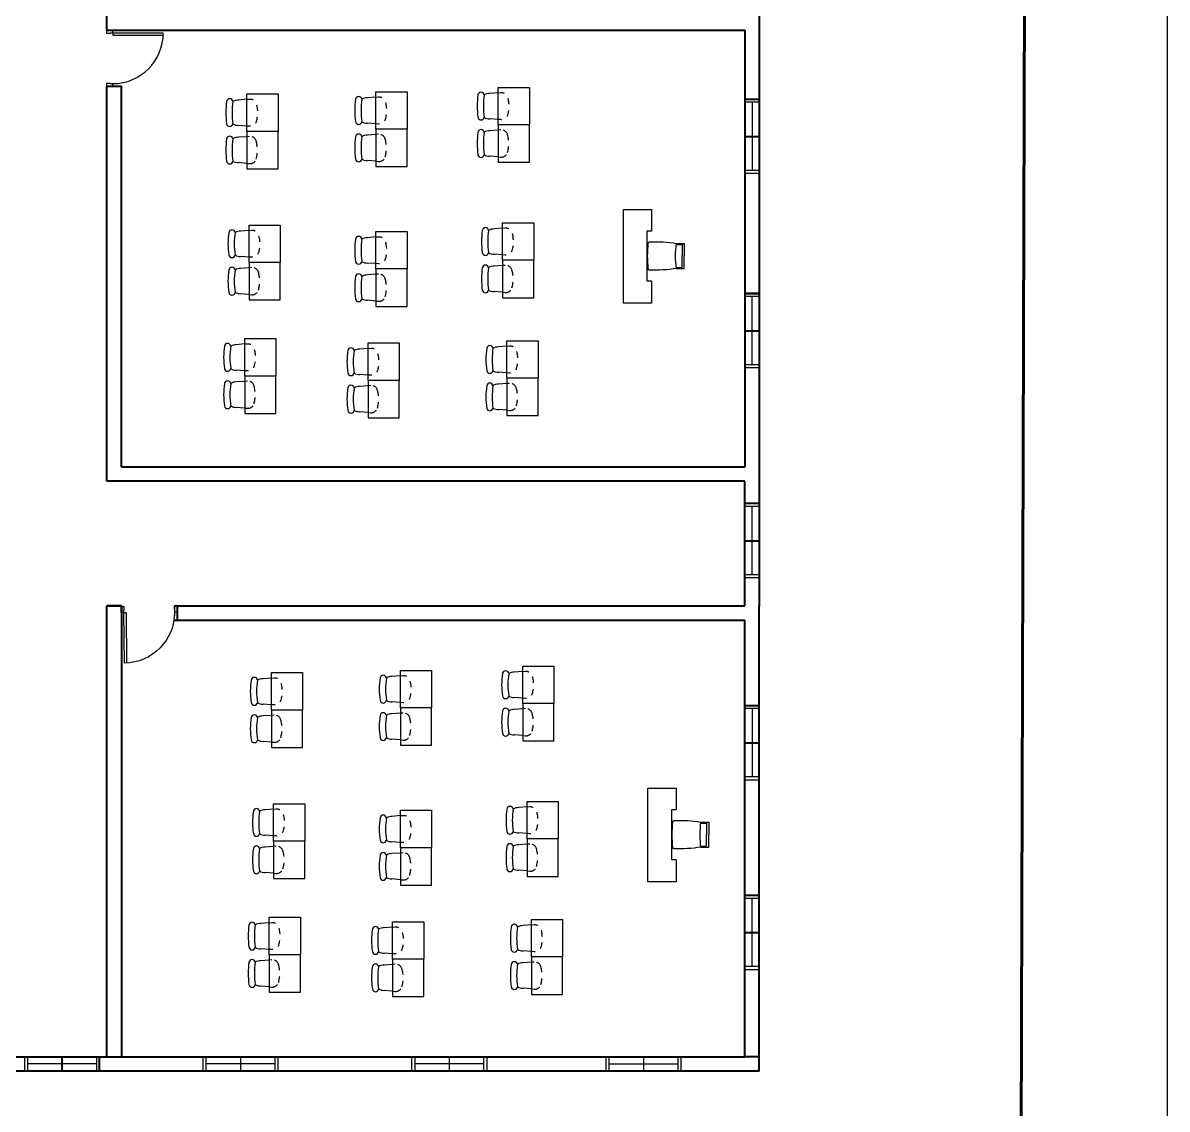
# Model space of a CAD drawing. Header units: metres. Extents: x -353 to 1688, y -477 to 135.
# Drawn here: x 1669.74 to 1688.09, y -345.91 to -328.49 of the extents above; entities that cross this region are included whole.
import ezdxf

# ---------------------------------------------------------------- set-up
doc = ezdxf.new("R2010")
doc.units = ezdxf.units.M
doc.header["$MEASUREMENT"] = 0
doc.linetypes.add('ACAD_ISO04W100', pattern=[30, 24, -3, 0, -3])
doc.linetypes.add('HIDDEN2', pattern=[0.1875, 0.125, -0.0625])
doc.layers.add('FURNITURE', color=130, linetype='Continuous', plot=False)
doc.layers.add('SITE BOUNDARY', color=6, linetype='ACAD_ISO04W100', lineweight=60)
doc.layers.add('WALL', color=2, linetype='Continuous', lineweight=40)
doc.layers.add('WINDOW', color=10, linetype='Continuous')

msp = doc.modelspace()

# ---------------------------------------------------------------- linework, layer by layer
msp.add_line((1688.09085, -278.61655), (1688.09085, -371.11143))
at = {"layer": 'FURNITURE'}
for p, q in [((1677.36174, -329.61508), (1677.22667, -329.62704)), ((1673.33054, -329.72016), (1673.19547, -329.73212)), ((1675.39872, -329.68513), (1675.26365, -329.6971)), ((1673.33054, -330.14826), (1673.19547, -330.13847)), ((1675.39872, -330.11324), (1675.26365, -330.10345)), ((1677.36174, -330.04319), (1677.22667, -330.0334)), ((1673.33054, -330.31947), (1673.19547, -330.32926)), ((1675.39872, -330.28445), (1675.26365, -330.29424)), ((1677.36174, -330.21439), (1677.22667, -330.22418)), ((1675.39872, -330.71255), (1675.26365, -330.70059)), ((1677.36174, -330.6425), (1677.22667, -330.63054)), ((1673.33054, -330.74757), (1673.19547, -330.73561)), ((1679.37074, -332.98629), (1679.37074, -331.48629)), ((1679.37074, -331.48629), (1679.82074, -331.48629)), ((1679.82074, -331.48629), (1679.82074, -331.83629)), ((1673.3656, -331.82167), (1673.23053, -331.83363)), ((1677.43185, -331.78664), (1677.29677, -331.79861)), ((1675.39872, -331.92674), (1675.26365, -331.93871)), ((1679.74574, -331.83629), (1679.74574, -332.63629)), ((1679.82074, -331.83629), (1679.74574, -331.83629)), ((1680.2187, -332.04729), (1680.31074, -332.04729)), ((1680.22074, -332.03129), (1680.34574, -332.03129)), ((1680.31074, -332.04729), (1680.31074, -332.23129)), ((1680.34574, -332.03129), (1680.34574, -332.23129)), ((1673.3656, -332.24977), (1673.23053, -332.23998)), ((1675.39872, -332.35485), (1675.26365, -332.34506)), ((1677.43185, -332.21475), (1677.29677, -332.20496)), ((1680.31074, -332.41529), (1680.31074, -332.23129)), ((1680.34574, -332.43129), (1680.34574, -332.23129)), ((1673.3656, -332.42098), (1673.23053, -332.43077)), ((1675.39872, -332.52606), (1675.26365, -332.53585)), ((1677.43185, -332.38595), (1677.29677, -332.39574)), ((1680.2187, -332.41529), (1680.31074, -332.41529)), ((1680.22074, -332.43129), (1680.34574, -332.43129)), ((1679.82074, -332.63629), (1679.74574, -332.63629)), ((1679.82074, -332.63629), (1679.82074, -332.98629)), ((1673.3656, -332.84908), (1673.23053, -332.83712)), ((1677.43185, -332.81406), (1677.29677, -332.8021)), ((1675.39872, -332.95416), (1675.26365, -332.9422)), ((1679.82074, -332.98629), (1679.37074, -332.98629)), ((1673.29549, -333.64298), (1673.16042, -333.65494)), ((1675.27432, -333.71303), (1675.13925, -333.72499)), ((1677.50195, -333.678), (1677.36688, -333.68996)), ((1673.29549, -334.07108), (1673.16042, -334.06129)), ((1675.27432, -334.14113), (1675.13925, -334.13134)), ((1677.50195, -334.1061), (1677.36688, -334.09631)), ((1673.29549, -334.24229), (1673.16042, -334.25208)), ((1675.27432, -334.31234), (1675.13925, -334.32213)), ((1677.50195, -334.27731), (1677.36688, -334.2871)), ((1673.29549, -334.67039), (1673.16042, -334.65843)), ((1675.27432, -334.74044), (1675.13925, -334.72848)), ((1677.50195, -334.70542), (1677.36688, -334.69345)), ((1675.7921, -338.96287), (1675.65703, -338.97483)), ((1677.75511, -338.89282), (1677.62004, -338.90478)), ((1673.72392, -338.99789), (1673.58885, -339.00986)), ((1677.75511, -339.32092), (1677.62004, -339.31113)), ((1673.72392, -339.426), (1673.58885, -339.41621)), ((1675.7921, -339.39097), (1675.65703, -339.38118)), ((1677.75511, -339.49213), (1677.62004, -339.50192)), ((1673.72392, -339.5972), (1673.58885, -339.60699)), ((1675.7921, -339.56218), (1675.65703, -339.57197)), ((1673.72392, -340.02531), (1673.58885, -340.01335)), ((1675.7921, -339.99028), (1675.65703, -339.97832)), ((1677.75511, -339.92023), (1677.62004, -339.90827)), ((1679.76412, -342.26402), (1679.76412, -340.76402)), ((1679.76412, -340.76402), (1680.21412, -340.76402)), ((1680.21412, -340.76402), (1680.21412, -341.11402)), ((1673.75897, -341.0994), (1673.6239, -341.11136)), ((1677.82522, -341.06438), (1677.69015, -341.07634)), ((1680.13912, -341.11402), (1680.13912, -341.91402)), ((1680.21412, -341.11402), (1680.13912, -341.11402)), ((1675.7921, -341.20448), (1675.65703, -341.21644)), ((1680.61207, -341.32502), (1680.70412, -341.32502)), ((1680.61412, -341.30902), (1680.73912, -341.30902)), ((1680.70412, -341.32502), (1680.70412, -341.50902)), ((1680.73912, -341.30902), (1680.73912, -341.50902)), ((1673.75897, -341.5275), (1673.6239, -341.51772)), ((1677.82522, -341.49248), (1677.69015, -341.48269)), ((1680.70412, -341.69302), (1680.70412, -341.50902)), ((1680.73912, -341.70902), (1680.73912, -341.50902)), ((1673.75897, -341.69871), (1673.6239, -341.7085)), ((1675.7921, -341.63258), (1675.65703, -341.62279)), ((1677.82522, -341.66369), (1677.69015, -341.67348)), ((1680.61207, -341.69302), (1680.70412, -341.69302)), ((1680.61412, -341.70902), (1680.73912, -341.70902)), ((1675.7921, -341.80379), (1675.65703, -341.81358)), ((1680.21412, -341.91402), (1680.13912, -341.91402)), ((1680.21412, -341.91402), (1680.21412, -342.26402)), ((1677.82522, -342.09179), (1677.69015, -342.07983)), ((1673.75897, -342.12682), (1673.6239, -342.11485)), ((1675.7921, -342.23189), (1675.65703, -342.21993)), ((1680.21412, -342.26402), (1679.76412, -342.26402)), ((1673.68886, -342.92071), (1673.55379, -342.93267)), ((1675.6677, -342.99076), (1675.53263, -343.00272)), ((1677.89533, -342.95574), (1677.76026, -342.9677)), ((1673.68886, -343.34881), (1673.55379, -343.33902)), ((1677.89533, -343.38384), (1677.76026, -343.37405)), ((1673.68886, -343.52002), (1673.55379, -343.52981)), ((1675.6677, -343.41886), (1675.53263, -343.40907)), ((1677.89533, -343.55505), (1677.76026, -343.56484)), ((1675.6677, -343.59007), (1675.53263, -343.59986)), ((1673.68886, -343.94812), (1673.55379, -343.93616)), ((1675.6677, -344.01817), (1675.53263, -344.00621)), ((1677.89533, -343.98315), (1677.76026, -343.97119))]:
    msp.add_line(p, q, dxfattribs=at)
for points in [[(1675.89872, -329.59884), (1675.89872, -330.19884), (1675.39872, -330.19884), (1675.39872, -329.59884)], [(1677.86174, -329.52879), (1677.86174, -330.12879), (1677.36174, -330.12879), (1677.36174, -329.52879)], [(1673.83054, -329.63387), (1673.83054, -330.23387), (1673.33054, -330.23387), (1673.33054, -329.63387)], [(1677.86174, -330.72879), (1677.86174, -330.12879), (1677.36174, -330.12879), (1677.36174, -330.72879)], [(1673.83054, -330.83387), (1673.83054, -330.23387), (1673.33054, -330.23387), (1673.33054, -330.83387)], [(1675.89872, -330.79884), (1675.89872, -330.19884), (1675.39872, -330.19884), (1675.39872, -330.79884)], [(1673.8656, -331.73538), (1673.8656, -332.33538), (1673.3656, -332.33538), (1673.3656, -331.73538)], [(1677.93185, -331.70035), (1677.93185, -332.30035), (1677.43185, -332.30035), (1677.43185, -331.70035)], [(1675.89872, -331.84045), (1675.89872, -332.44045), (1675.39872, -332.44045), (1675.39872, -331.84045)], [(1673.8656, -332.93538), (1673.8656, -332.33538), (1673.3656, -332.33538), (1673.3656, -332.93538)], [(1677.93185, -332.90035), (1677.93185, -332.30035), (1677.43185, -332.30035), (1677.43185, -332.90035)], [(1675.89872, -333.04045), (1675.89872, -332.44045), (1675.39872, -332.44045), (1675.39872, -333.04045)], [(1673.79549, -333.55668), (1673.79549, -334.15668), (1673.29549, -334.15668), (1673.29549, -333.55668)], [(1675.77432, -333.62673), (1675.77432, -334.22673), (1675.27432, -334.22673), (1675.27432, -333.62673)], [(1678.00195, -333.59171), (1678.00195, -334.19171), (1677.50195, -334.19171), (1677.50195, -333.59171)], [(1673.79549, -334.75668), (1673.79549, -334.15668), (1673.29549, -334.15668), (1673.29549, -334.75668)], [(1678.00195, -334.79171), (1678.00195, -334.19171), (1677.50195, -334.19171), (1677.50195, -334.79171)], [(1675.77432, -334.82673), (1675.77432, -334.22673), (1675.27432, -334.22673), (1675.27432, -334.82673)], [(1674.22392, -338.9116), (1674.22392, -339.5116), (1673.72392, -339.5116), (1673.72392, -338.9116)], [(1676.2921, -338.87658), (1676.2921, -339.47658), (1675.7921, -339.47658), (1675.7921, -338.87658)], [(1678.25511, -338.80652), (1678.25511, -339.40652), (1677.75511, -339.40652), (1677.75511, -338.80652)], [(1674.22392, -340.1116), (1674.22392, -339.5116), (1673.72392, -339.5116), (1673.72392, -340.1116)], [(1676.2921, -340.07658), (1676.2921, -339.47658), (1675.7921, -339.47658), (1675.7921, -340.07658)], [(1678.25511, -340.00652), (1678.25511, -339.40652), (1677.75511, -339.40652), (1677.75511, -340.00652)], [(1678.32522, -340.97808), (1678.32522, -341.57808), (1677.82522, -341.57808), (1677.82522, -340.97808)], [(1674.25897, -341.01311), (1674.25897, -341.61311), (1673.75897, -341.61311), (1673.75897, -341.01311)], [(1676.2921, -341.11818), (1676.2921, -341.71818), (1675.7921, -341.71818), (1675.7921, -341.11818)], [(1674.25897, -342.21311), (1674.25897, -341.61311), (1673.75897, -341.61311), (1673.75897, -342.21311)], [(1676.2921, -342.31818), (1676.2921, -341.71818), (1675.7921, -341.71818), (1675.7921, -342.31818)], [(1678.32522, -342.17808), (1678.32522, -341.57808), (1677.82522, -341.57808), (1677.82522, -342.17808)], [(1674.18886, -342.83442), (1674.18886, -343.43442), (1673.68886, -343.43442), (1673.68886, -342.83442)], [(1676.1677, -342.90447), (1676.1677, -343.50447), (1675.6677, -343.50447), (1675.6677, -342.90447)], [(1678.39533, -342.86944), (1678.39533, -343.46944), (1677.89533, -343.46944), (1677.89533, -342.86944)], [(1674.18886, -344.03442), (1674.18886, -343.43442), (1673.68886, -343.43442), (1673.68886, -344.03442)], [(1676.1677, -344.10447), (1676.1677, -343.50447), (1675.6677, -343.50447), (1675.6677, -344.10447)], [(1678.39533, -344.06944), (1678.39533, -343.46944), (1677.89533, -343.46944), (1677.89533, -344.06944)]]:
    msp.add_lwpolyline(points, close=True, dxfattribs=at)
at = {"layer": 'FURNITURE', "linetype": 'HIDDEN2', "ltscale": 0.03, "flags": 128}
for points in [[(1677.36174, -329.61508), (1677.40453, -329.61129, -0.35850154), (1677.51099, -329.68432, -0.14150797), (1677.51099, -329.97326, -0.35850154), (1677.40453, -330.04629), (1677.36174, -330.04319)], [(1673.33054, -329.72016), (1673.37333, -329.71637, -0.35850154), (1673.4798, -329.78939, -0.14150797), (1673.4798, -330.07834, -0.35850154), (1673.37333, -330.15136), (1673.33054, -330.14826)], [(1675.39872, -329.68513), (1675.44151, -329.68134, -0.35850154), (1675.54798, -329.75437, -0.14150797), (1675.54798, -330.04331, -0.35850154), (1675.44151, -330.11634), (1675.39872, -330.11324)], [(1673.3656, -331.82167), (1673.40839, -331.81788, -0.35850154), (1673.51485, -331.8909, -0.14150797), (1673.51485, -332.17985, -0.35850154), (1673.40839, -332.25287), (1673.3656, -332.24977)], [(1677.43185, -331.78664), (1677.47464, -331.78285, -0.35850154), (1677.5811, -331.85588, -0.14150797), (1677.5811, -332.14482, -0.35850154), (1677.47464, -332.21785), (1677.43185, -332.21475)], [(1675.39872, -331.92674), (1675.44151, -331.92295, -0.35850154), (1675.54798, -331.99598, -0.14150797), (1675.54798, -332.28492, -0.35850154), (1675.44151, -332.35795), (1675.39872, -332.35485)], [(1673.29549, -333.64298), (1673.33828, -333.63919, -0.35850154), (1673.44474, -333.71221, -0.14150797), (1673.44474, -334.00116, -0.35850154), (1673.33828, -334.07418), (1673.29549, -334.07108)], [(1675.27432, -333.71303), (1675.31711, -333.70924, -0.35850154), (1675.42358, -333.78226, -0.14150797), (1675.42358, -334.07121, -0.35850154), (1675.31711, -334.14423), (1675.27432, -334.14113)], [(1677.50195, -333.678), (1677.54474, -333.67421, -0.35850154), (1677.65121, -333.74724, -0.14150797), (1677.65121, -334.03618, -0.35850154), (1677.54474, -334.10921), (1677.50195, -334.1061)], [(1675.7921, -338.96287), (1675.83489, -338.95908, -0.35850154), (1675.94135, -339.0321, -0.14150797), (1675.94135, -339.32105, -0.35850154), (1675.83489, -339.39407), (1675.7921, -339.39097)], [(1677.75511, -338.89282), (1677.7979, -338.88903, -0.35850154), (1677.90437, -338.96205, -0.14150797), (1677.90437, -339.251, -0.35850154), (1677.7979, -339.32402), (1677.75511, -339.32092)], [(1673.72392, -338.99789), (1673.76671, -338.9941, -0.35850154), (1673.87317, -339.06713, -0.14150797), (1673.87317, -339.35607, -0.35850154), (1673.76671, -339.4291), (1673.72392, -339.426)], [(1673.75897, -341.0994), (1673.80176, -341.09561, -0.35850154), (1673.90823, -341.16864, -0.14150797), (1673.90823, -341.45758, -0.35850154), (1673.80176, -341.53061), (1673.75897, -341.5275)], [(1677.82522, -341.06438), (1677.86801, -341.06059, -0.35850154), (1677.97448, -341.13361, -0.14150797), (1677.97448, -341.42256, -0.35850154), (1677.86801, -341.49558), (1677.82522, -341.49248)], [(1675.7921, -341.20448), (1675.83489, -341.20069, -0.35850154), (1675.94135, -341.27371, -0.14150797), (1675.94135, -341.56266, -0.35850154), (1675.83489, -341.63568), (1675.7921, -341.63258)], [(1673.68886, -342.92071), (1673.73165, -342.91692, -0.35850154), (1673.83812, -342.98994, -0.14150797), (1673.83812, -343.27889, -0.35850154), (1673.73165, -343.35191), (1673.68886, -343.34881)], [(1675.6677, -342.99076), (1675.71049, -342.98697, -0.35850154), (1675.81695, -343.05999, -0.14150797), (1675.81695, -343.34894, -0.35850154), (1675.71049, -343.42196), (1675.6677, -343.41886)], [(1677.89533, -342.95574), (1677.93812, -342.95195, -0.35850154), (1678.04458, -343.02497, -0.14150797), (1678.04458, -343.31392, -0.35850154), (1677.93812, -343.38694), (1677.89533, -343.38384)]]:
    msp.add_lwpolyline(points, format="xyb", dxfattribs=at)
at = {"layer": 'FURNITURE', "linetype": 'HIDDEN2', "ltscale": 0.03}
for points in [[(1673.33054, -330.74757), (1673.37333, -330.75136, 0.35850154), (1673.4798, -330.67834, 0.14150797), (1673.4798, -330.38939, 0.35850154), (1673.37333, -330.31637), (1673.33054, -330.31947)], [(1675.39872, -330.71255), (1675.44151, -330.71634, 0.35850154), (1675.54798, -330.64331, 0.14150797), (1675.54798, -330.35437, 0.35850154), (1675.44151, -330.28134), (1675.39872, -330.28445)], [(1677.36174, -330.6425), (1677.40453, -330.64629, 0.35850154), (1677.51099, -330.57326, 0.14150797), (1677.51099, -330.28432, 0.35850154), (1677.40453, -330.21129), (1677.36174, -330.21439)], [(1673.3656, -332.84908), (1673.40839, -332.85287, 0.35850154), (1673.51485, -332.77985, 0.14150797), (1673.51485, -332.4909, 0.35850154), (1673.40839, -332.41788), (1673.3656, -332.42098)], [(1675.39872, -332.95416), (1675.44151, -332.95795, 0.35850154), (1675.54798, -332.88492, 0.14150797), (1675.54798, -332.59598, 0.35850154), (1675.44151, -332.52295), (1675.39872, -332.52606)], [(1677.43185, -332.81406), (1677.47464, -332.81785, 0.35850154), (1677.5811, -332.74482, 0.14150797), (1677.5811, -332.45588, 0.35850154), (1677.47464, -332.38285), (1677.43185, -332.38595)], [(1673.29549, -334.67039), (1673.33828, -334.67418, 0.35850154), (1673.44474, -334.60116, 0.14150797), (1673.44474, -334.31221, 0.35850154), (1673.33828, -334.23919), (1673.29549, -334.24229)], [(1675.27432, -334.74044), (1675.31711, -334.74423, 0.35850154), (1675.42358, -334.67121, 0.14150797), (1675.42358, -334.38226, 0.35850154), (1675.31711, -334.30924), (1675.27432, -334.31234)], [(1677.50195, -334.70542), (1677.54474, -334.70921, 0.35850154), (1677.65121, -334.63618, 0.14150797), (1677.65121, -334.34724, 0.35850154), (1677.54474, -334.27421), (1677.50195, -334.27731)], [(1677.75511, -339.92023), (1677.7979, -339.92402, 0.35850154), (1677.90437, -339.851, 0.14150797), (1677.90437, -339.56205, 0.35850154), (1677.7979, -339.48903), (1677.75511, -339.49213)], [(1673.72392, -340.02531), (1673.76671, -340.0291, 0.35850154), (1673.87317, -339.95607, 0.14150797), (1673.87317, -339.66713, 0.35850154), (1673.76671, -339.5941), (1673.72392, -339.5972)], [(1675.7921, -339.99028), (1675.83489, -339.99407, 0.35850154), (1675.94135, -339.92105, 0.14150797), (1675.94135, -339.6321, 0.35850154), (1675.83489, -339.55908), (1675.7921, -339.56218)], [(1673.75897, -342.12682), (1673.80176, -342.13061, 0.35850154), (1673.90823, -342.05758, 0.14150797), (1673.90823, -341.76864, 0.35850154), (1673.80176, -341.69561), (1673.75897, -341.69871)], [(1677.82522, -342.09179), (1677.86801, -342.09558, 0.35850154), (1677.97448, -342.02256, 0.14150797), (1677.97448, -341.73361, 0.35850154), (1677.86801, -341.66059), (1677.82522, -341.66369)], [(1675.7921, -342.23189), (1675.83489, -342.23568, 0.35850154), (1675.94135, -342.16266, 0.14150797), (1675.94135, -341.87371, 0.35850154), (1675.83489, -341.80069), (1675.7921, -341.80379)], [(1673.68886, -343.94812), (1673.73165, -343.95191, 0.35850154), (1673.83812, -343.87889, 0.14150797), (1673.83812, -343.58994, 0.35850154), (1673.73165, -343.51692), (1673.68886, -343.52002)], [(1677.89533, -343.98315), (1677.93812, -343.98694, 0.35850154), (1678.04458, -343.91392, 0.14150797), (1678.04458, -343.62497, 0.35850154), (1677.93812, -343.55195), (1677.89533, -343.55505)], [(1675.6677, -344.01817), (1675.71049, -344.02196, 0.35850154), (1675.81695, -343.94894, 0.14150797), (1675.81695, -343.65999, 0.35850154), (1675.71049, -343.58697), (1675.6677, -343.59007)]]:
    msp.add_lwpolyline(points, format="xyb", dxfattribs=at)
at = {"layer": 'FURNITURE'}
for centre, radius, start, end in [((1677.08694, -329.65699), 0.0508, 8.455473, 171.544527), ((1677.22667, -329.83022), 0.20318, 90, 116.212212), ((1674.21144, -329.93387), 1.2192, 171.544527, 188.455473), ((1673.05574, -329.76206), 0.0508, 8.455473, 171.544527), ((1673.19547, -329.9353), 0.20318, 90, 116.212212), ((1676.27962, -329.89884), 1.2192, 171.544527, 188.455473), ((1675.12392, -329.72704), 0.0508, 8.455473, 171.544527), ((1675.26365, -329.90027), 0.20318, 90, 116.212212), ((1678.24264, -329.82879), 1.2192, 171.544527, 188.455473), ((1673.05574, -330.10567), 0.0508, 188.455473, 351.544527), ((1673.19547, -329.9353), 0.20318, 243.61801, 270), ((1675.12392, -330.07064), 0.0508, 188.455473, 351.544527), ((1675.26365, -329.90027), 0.20318, 243.61801, 270), ((1677.08694, -330.00059), 0.0508, 188.455473, 351.544527), ((1677.22667, -329.83022), 0.20318, 243.61801, 270), ((1674.21144, -330.53387), 1.2192, 171.544527, 188.455473), ((1673.05574, -330.36206), 0.0508, 8.455473, 171.544527), ((1673.19547, -330.53244), 0.20318, 90, 116.38199), ((1676.27962, -330.49884), 1.2192, 171.544527, 188.455473), ((1675.12392, -330.32704), 0.0508, 8.455473, 171.544527), ((1675.26365, -330.49741), 0.20318, 90, 116.38199), ((1678.24264, -330.42879), 1.2192, 171.544527, 188.455473), ((1677.08694, -330.25699), 0.0508, 8.455473, 171.544527), ((1677.22667, -330.42736), 0.20318, 90, 116.38199), ((1673.05574, -330.70567), 0.0508, 188.455473, 351.544527), ((1673.19547, -330.53244), 0.20318, 243.787788, 270), ((1675.12392, -330.67064), 0.0508, 188.455473, 351.544527), ((1675.26365, -330.49741), 0.20318, 243.787788, 270), ((1677.08694, -330.60059), 0.0508, 188.455473, 351.544527), ((1677.22667, -330.42736), 0.20318, 243.787788, 270), ((1673.0908, -331.86357), 0.0508, 8.455473, 171.544527), ((1678.31275, -332.00035), 1.2192, 171.544527, 188.455473), ((1677.15705, -331.82855), 0.0508, 8.455473, 171.544527), ((1677.29677, -332.00178), 0.20318, 90, 116.212212), ((1674.2465, -332.03538), 1.2192, 171.544527, 188.455473), ((1673.23053, -332.03681), 0.20318, 90, 116.212212), ((1676.27962, -332.14045), 1.2192, 171.544527, 188.455473), ((1675.12392, -331.96865), 0.0508, 8.455473, 171.544527), ((1675.26365, -332.14188), 0.20318, 90, 116.212212), ((1677.15705, -332.17215), 0.0508, 188.455473, 351.544527), ((1677.29677, -332.00178), 0.20318, 243.61801, 270), ((1673.0908, -332.20718), 0.0508, 188.455473, 351.544527), ((1673.23053, -332.03681), 0.20318, 243.61801, 270), ((1675.12392, -332.31225), 0.0508, 188.455473, 351.544527), ((1675.26365, -332.14188), 0.20318, 243.61801, 270), ((1677.15705, -332.42855), 0.0508, 8.455473, 171.544527), ((1674.2465, -332.63538), 1.2192, 171.544527, 188.455473), ((1673.0908, -332.46357), 0.0508, 8.455473, 171.544527), ((1673.23053, -332.63395), 0.20318, 90, 116.38199), ((1676.27962, -332.74045), 1.2192, 171.544527, 188.455473), ((1675.12392, -332.56865), 0.0508, 8.455473, 171.544527), ((1675.26365, -332.73902), 0.20318, 90, 116.38199), ((1678.31275, -332.60035), 1.2192, 171.544527, 188.455473), ((1677.29677, -332.59892), 0.20318, 90, 116.38199), ((1673.0908, -332.80718), 0.0508, 188.455473, 351.544527), ((1673.23053, -332.63395), 0.20318, 243.787788, 270), ((1675.12392, -332.91225), 0.0508, 188.455473, 351.544527), ((1675.26365, -332.73902), 0.20318, 243.787788, 270), ((1677.15705, -332.77215), 0.0508, 188.455473, 351.544527), ((1677.29677, -332.59892), 0.20318, 243.787788, 270), ((1673.02069, -333.68488), 0.0508, 8.455473, 171.544527), ((1673.16042, -333.85811), 0.20318, 90, 116.212212), ((1674.17639, -333.85668), 1.2192, 171.544527, 188.455473), ((1676.15522, -333.92673), 1.2192, 171.544527, 188.455473), ((1674.99952, -333.75493), 0.0508, 8.455473, 171.544527), ((1675.13925, -333.92816), 0.20318, 90, 116.212212), ((1678.38285, -333.89171), 1.2192, 171.544527, 188.455473), ((1677.22715, -333.71991), 0.0508, 8.455473, 171.544527), ((1677.36688, -333.89314), 0.20318, 90, 116.212212), ((1673.02069, -334.02849), 0.0508, 188.455473, 351.544527), ((1673.16042, -333.85811), 0.20318, 243.61801, 270), ((1674.99952, -334.09854), 0.0508, 188.455473, 351.544527), ((1675.13925, -333.92816), 0.20318, 243.61801, 270), ((1677.22715, -334.06351), 0.0508, 188.455473, 351.544527), ((1677.36688, -333.89314), 0.20318, 243.61801, 270), ((1674.17639, -334.45668), 1.2192, 171.544527, 188.455473), ((1673.02069, -334.28488), 0.0508, 8.455473, 171.544527), ((1673.16042, -334.45525), 0.20318, 90, 116.38199), ((1676.15522, -334.52673), 1.2192, 171.544527, 188.455473), ((1674.99952, -334.35493), 0.0508, 8.455473, 171.544527), ((1675.13925, -334.5253), 0.20318, 90, 116.38199), ((1678.38285, -334.49171), 1.2192, 171.544527, 188.455473), ((1677.22715, -334.31991), 0.0508, 8.455473, 171.544527), ((1677.36688, -334.49028), 0.20318, 90, 116.38199), ((1673.02069, -334.62849), 0.0508, 188.455473, 351.544527), ((1673.16042, -334.45525), 0.20318, 243.787788, 270), ((1674.99952, -334.69854), 0.0508, 188.455473, 351.544527), ((1675.13925, -334.5253), 0.20318, 243.787788, 270), ((1677.22715, -334.66351), 0.0508, 188.455473, 351.544527), ((1677.36688, -334.49028), 0.20318, 243.787788, 270), ((1673.44912, -339.0398), 0.0508, 8.455473, 171.544527), ((1675.5173, -339.00477), 0.0508, 8.455473, 171.544527), ((1675.65703, -339.17801), 0.20318, 90, 116.212212), ((1678.63601, -339.10652), 1.2192, 171.544527, 188.455473), ((1677.48031, -338.93472), 0.0508, 8.455473, 171.544527), ((1677.62004, -339.10795), 0.20318, 90, 116.212212), ((1674.60482, -339.2116), 1.2192, 171.544527, 188.455473), ((1673.58885, -339.21303), 0.20318, 90, 116.212212), ((1676.673, -339.17658), 1.2192, 171.544527, 188.455473), ((1675.5173, -339.34838), 0.0508, 188.455473, 351.544527), ((1677.48031, -339.27833), 0.0508, 188.455473, 351.544527), ((1677.62004, -339.10795), 0.20318, 243.61801, 270), ((1673.44912, -339.3834), 0.0508, 188.455473, 351.544527), ((1673.58885, -339.21303), 0.20318, 243.61801, 270), ((1675.65703, -339.17801), 0.20318, 243.61801, 270), ((1678.63601, -339.70652), 1.2192, 171.544527, 188.455473), ((1677.48031, -339.53472), 0.0508, 8.455473, 171.544527), ((1677.62004, -339.70509), 0.20318, 90, 116.38199), ((1674.60482, -339.8116), 1.2192, 171.544527, 188.455473), ((1673.44912, -339.6398), 0.0508, 8.455473, 171.544527), ((1673.58885, -339.81017), 0.20318, 90, 116.38199), ((1676.673, -339.77658), 1.2192, 171.544527, 188.455473), ((1675.5173, -339.60477), 0.0508, 8.455473, 171.544527), ((1675.65703, -339.77515), 0.20318, 90, 116.38199), ((1677.48031, -339.87833), 0.0508, 188.455473, 351.544527), ((1677.62004, -339.70509), 0.20318, 243.787788, 270), ((1673.44912, -339.9834), 0.0508, 188.455473, 351.544527), ((1673.58885, -339.81017), 0.20318, 243.787788, 270), ((1675.5173, -339.94838), 0.0508, 188.455473, 351.544527), ((1675.65703, -339.77515), 0.20318, 243.787788, 270), ((1674.63987, -341.31311), 1.2192, 171.544527, 188.455473), ((1673.48417, -341.14131), 0.0508, 8.455473, 171.544527), ((1673.6239, -341.31454), 0.20318, 90, 116.212212), ((1678.70612, -341.27808), 1.2192, 171.544527, 188.455473), ((1677.55042, -341.10628), 0.0508, 8.455473, 171.544527), ((1677.69015, -341.27951), 0.20318, 90, 116.212212), ((1676.673, -341.41818), 1.2192, 171.544527, 188.455473), ((1675.5173, -341.24638), 0.0508, 8.455473, 171.544527), ((1675.65703, -341.41961), 0.20318, 90, 116.212212), ((1673.48417, -341.48491), 0.0508, 188.455473, 351.544527), ((1673.6239, -341.31454), 0.20318, 243.61801, 270), ((1677.55042, -341.44989), 0.0508, 188.455473, 351.544527), ((1677.69015, -341.27951), 0.20318, 243.61801, 270), ((1674.63987, -341.91311), 1.2192, 171.544527, 188.455473), ((1673.48417, -341.74131), 0.0508, 8.455473, 171.544527), ((1673.6239, -341.91168), 0.20318, 90, 116.38199), ((1675.5173, -341.58999), 0.0508, 188.455473, 351.544527), ((1675.65703, -341.41961), 0.20318, 243.61801, 270), ((1678.70612, -341.87808), 1.2192, 171.544527, 188.455473), ((1677.55042, -341.70628), 0.0508, 8.455473, 171.544527), ((1677.69015, -341.87665), 0.20318, 90, 116.38199), ((1676.673, -342.01818), 1.2192, 171.544527, 188.455473), ((1675.5173, -341.84638), 0.0508, 8.455473, 171.544527), ((1675.65703, -342.01675), 0.20318, 90, 116.38199), ((1673.48417, -342.08491), 0.0508, 188.455473, 351.544527), ((1673.6239, -341.91168), 0.20318, 243.787788, 270), ((1677.55042, -342.04989), 0.0508, 188.455473, 351.544527), ((1677.69015, -341.87665), 0.20318, 243.787788, 270), ((1675.5173, -342.18999), 0.0508, 188.455473, 351.544527), ((1675.65703, -342.01675), 0.20318, 243.787788, 270), ((1674.56976, -343.13442), 1.2192, 171.544527, 188.455473), ((1673.41406, -342.96262), 0.0508, 8.455473, 171.544527), ((1673.55379, -343.13585), 0.20318, 90, 116.212212), ((1676.5486, -343.20447), 1.2192, 171.544527, 188.455473), ((1675.3929, -343.03267), 0.0508, 8.455473, 171.544527), ((1675.53263, -343.2059), 0.20318, 90, 116.212212), ((1678.77623, -343.16944), 1.2192, 171.544527, 188.455473), ((1677.62053, -342.99764), 0.0508, 8.455473, 171.544527), ((1677.76026, -343.17087), 0.20318, 90, 116.212212), ((1673.41406, -343.30622), 0.0508, 188.455473, 351.544527), ((1673.55379, -343.13585), 0.20318, 243.61801, 270), ((1675.3929, -343.37627), 0.0508, 188.455473, 351.544527), ((1675.53263, -343.2059), 0.20318, 243.61801, 270), ((1677.62053, -343.34125), 0.0508, 188.455473, 351.544527), ((1677.76026, -343.17087), 0.20318, 243.61801, 270), ((1674.56976, -343.73442), 1.2192, 171.544527, 188.455473), ((1673.41406, -343.56262), 0.0508, 8.455473, 171.544527), ((1673.55379, -343.73299), 0.20318, 90, 116.38199), ((1677.62053, -343.59764), 0.0508, 8.455473, 171.544527), ((1677.76026, -343.76801), 0.20318, 90, 116.38199), ((1676.5486, -343.80447), 1.2192, 171.544527, 188.455473), ((1675.3929, -343.63267), 0.0508, 8.455473, 171.544527), ((1675.53263, -343.80304), 0.20318, 90, 116.38199), ((1678.77623, -343.76944), 1.2192, 171.544527, 188.455473), ((1673.41406, -343.90622), 0.0508, 188.455473, 351.544527), ((1673.55379, -343.73299), 0.20318, 243.787788, 270), ((1675.3929, -343.97627), 0.0508, 188.455473, 351.544527), ((1675.53263, -343.80304), 0.20318, 243.787788, 270), ((1677.62053, -343.94125), 0.0508, 188.455473, 351.544527), ((1677.76026, -343.76801), 0.20318, 243.787788, 270)]:
    msp.add_arc(centre, radius, start, end, dxfattribs=at)
at = {"layer": 'FURNITURE', "color": 7}
for centre in [(1674.31194, -329.93387), (1676.38012, -329.89884), (1678.34313, -329.82879), (1674.31194, -330.53387), (1676.38012, -330.49884), (1678.34313, -330.42879), (1678.41324, -332.00035), (1674.34699, -332.03538), (1676.38012, -332.14045), (1674.34699, -332.63538), (1676.38012, -332.74045), (1678.41324, -332.60035), (1674.27688, -333.85668), (1676.25572, -333.92673), (1678.48335, -333.89171), (1674.27688, -334.45668), (1676.25572, -334.52673), (1678.48335, -334.49171), (1678.73651, -339.10652), (1674.70531, -339.2116), (1676.77349, -339.17658), (1678.73651, -339.70652), (1674.70531, -339.8116), (1676.77349, -339.77658), (1674.74037, -341.31311), (1678.80662, -341.27808), (1676.77349, -341.41818), (1674.74037, -341.91311), (1678.80662, -341.87808), (1676.77349, -342.01818), (1674.67026, -343.13442), (1676.64909, -343.20447), (1678.87672, -343.16944), (1674.67026, -343.73442), (1676.64909, -343.80447), (1678.87672, -343.76944)]:
    msp.add_arc(centre, 1.2192, 171.544527, 188.455473, dxfattribs=at)
at = {"layer": 'FURNITURE', "extrusion": (0, 0, -1)}
for centre, major_axis, start_param, end_param in [((1679.78888, -332.0254), (0.01414, 0.01414), 4.02540934, 5.45152419), ((1679.88274, -334.05279), (1.44926, 1.44926), 5.45152419, 5.6634572), ((1681.87412, -332.23129), (1.4958, 1.4958), 3.92699082, 4.02540934), ((1681.82089, -332.24379), (1.14141, 1.14141), 3.93473471, 4.05901893), ((1681.87412, -332.23129), (1.4958, -1.4958), 2.25777597, 2.35619449), ((1681.82089, -332.21879), (1.14141, -1.14141), 2.22416638, 2.3484506), ((1679.78888, -332.43718), (0.01414, -0.01414), 0.83166112, 2.25777597), ((1679.88274, -330.40979), (1.44926, -1.44926), 0.61972811, 0.83166112), ((1682.26749, -341.50902), (1.4958, 1.4958), 3.92699082, 4.02540934), ((1680.18226, -341.30313), (0.01414, 0.01414), 4.02540934, 5.45152419), ((1680.27612, -343.33052), (1.44926, 1.44926), 5.45152419, 5.6634572), ((1682.21426, -341.52152), (1.14141, 1.14141), 3.93473471, 4.05901893), ((1682.26749, -341.50902), (1.4958, -1.4958), 2.25777597, 2.35619449), ((1682.21426, -341.49652), (1.14141, -1.14141), 2.22416638, 2.3484506), ((1680.18226, -341.71491), (0.01414, -0.01414), 0.83166112, 2.25777597), ((1680.27612, -339.68752), (1.44926, -1.44926), 0.61972811, 0.83166112)]:
    msp.add_ellipse(centre, major_axis=major_axis, ratio=1, start_param=start_param, end_param=end_param, dxfattribs=at)
at = {"layer": 'SITE BOUNDARY'}
msp.add_line((1685.89426, -295.70497), (1685.71081, -360.79856), dxfattribs=at)
at = {"layer": 'WALL'}
for p, q in [((1671.08389, -328.60991), (1671.08389, -328.37991)), ((1681.54706, -328.37991), (1681.54706, -335.83991)), ((1671.08389, -328.60991), (1671.08706, -328.60991)), ((1671.08389, -328.60991), (1681.31706, -328.60991)), ((1681.31706, -328.60991), (1681.31706, -335.60991)), ((1671.08389, -329.50991), (1671.31706, -329.50991)), ((1671.08389, -335.83991), (1671.08389, -329.50991)), ((1671.31706, -335.61001), (1671.31706, -329.50991)), ((1671.08389, -332.10991), (1671.08706, -332.10991)), ((1671.08706, -335.60991), (1671.08389, -335.60991)), ((1671.31706, -335.61001), (1681.31706, -335.60991)), ((1671.08706, -335.83991), (1671.08389, -335.83991)), ((1671.31706, -335.83991), (1671.08706, -335.83991)), ((1671.31698, -335.83991), (1671.31698, -335.84)), ((1681.31706, -335.83991), (1671.31706, -335.83991)), ((1672.21698, -335.84), (1672.21698, -335.83991)), ((1681.31706, -337.83995), (1681.31706, -335.83991)), ((1681.54706, -335.83991), (1681.54733, -337.83991)), ((1671.08389, -337.84199), (1671.31389, -337.84199)), ((1671.08389, -345.06991), (1671.08389, -337.84199)), ((1671.08706, -337.84103), (1671.08706, -337.84199)), ((1671.31698, -337.8412), (1671.08706, -337.84103)), ((1671.31706, -337.84103), (1671.31706, -341.33991)), ((1672.1626, -337.84121), (1681.31706, -337.83995)), ((1672.21698, -338.0712), (1672.21698, -337.8412)), ((1681.54706, -345.29991), (1681.54706, -337.83991)), ((1671.31706, -338.06991), (1671.31706, -345.06991)), ((1672.15955, -338.06991), (1681.31706, -338.06991)), ((1681.31706, -345.06991), (1681.31706, -338.06991)), ((1671.31389, -341.33991), (1671.31706, -341.33991)), ((1681.54706, -345.06991), (1681.54706, -344.46991)), ((1669.58706, -345.06991), (1681.31706, -345.06991)), ((1669.58706, -345.06991), (1671.08706, -345.06991)), ((1681.54706, -345.06991), (1681.31706, -345.06991)), ((1681.54706, -345.29991), (1659.12706, -345.29991))]:
    msp.add_line(p, q, dxfattribs=at)
at = {"layer": 'WINDOW'}
for p, q in [((1671.07903, -328.61359), (1671.07903, -328.66359)), ((1671.17903, -328.61359), (1671.07903, -328.61359)), ((1671.13903, -328.66359), (1671.07903, -328.66359)), ((1671.17903, -328.65859), (1671.13903, -328.65859)), ((1671.13903, -328.66359), (1671.13903, -328.65859)), ((1671.17903, -328.65859), (1671.17903, -328.61359)), ((1671.98903, -328.65859), (1671.17903, -328.65859)), ((1671.17903, -328.65859), (1671.17903, -328.69359)), ((1671.17903, -328.69359), (1671.98903, -328.69359)), ((1671.07903, -329.46359), (1671.07903, -329.51359)), ((1671.07903, -329.46359), (1671.13903, -329.46359)), ((1671.07903, -329.51359), (1671.17903, -329.51359)), ((1671.13903, -329.46859), (1671.13903, -329.46359)), ((1671.13903, -329.46859), (1671.17903, -329.46859)), ((1671.17903, -329.51359), (1671.17903, -329.46859)), ((1681.3185, -330.91095), (1681.3185, -329.71095)), ((1681.3185, -329.71095), (1681.5485, -329.71095)), ((1681.3185, -329.71095), (1681.3185, -330.31095)), ((1681.3185, -329.72172), (1681.5485, -329.72172)), ((1681.3185, -329.76095), (1681.5485, -329.76095)), ((1681.4335, -329.76095), (1681.4335, -330.86095)), ((1681.5485, -329.71095), (1681.5485, -330.91095)), ((1681.3185, -330.31095), (1681.5485, -330.31095)), ((1681.3185, -330.32172), (1681.5485, -330.32172)), ((1681.5485, -330.86095), (1681.3185, -330.86095)), ((1681.5485, -330.91095), (1681.3185, -330.91095)), ((1681.31517, -334.02528), (1681.31517, -332.82528)), ((1681.31517, -332.82528), (1681.54517, -332.82528)), ((1681.31517, -332.82528), (1681.31517, -333.42528)), ((1681.31517, -332.83606), (1681.54517, -332.83606)), ((1681.31517, -332.87528), (1681.54517, -332.87528)), ((1681.43017, -332.87528), (1681.43017, -333.97528)), ((1681.54517, -332.82528), (1681.54517, -334.02528)), ((1681.31517, -333.42528), (1681.54517, -333.42528)), ((1681.31517, -333.43606), (1681.54517, -333.43606)), ((1681.54517, -333.97528), (1681.31517, -333.97528)), ((1681.54517, -334.02528), (1681.31517, -334.02528)), ((1681.31706, -337.39199), (1681.31706, -336.19199)), ((1681.31706, -336.19199), (1681.54706, -336.19199)), ((1681.31706, -336.19199), (1681.31706, -336.79199)), ((1681.31706, -336.20277), (1681.54706, -336.20277)), ((1681.54706, -336.19199), (1681.54706, -337.39199)), ((1681.31706, -336.24199), (1681.54706, -336.24199)), ((1681.43206, -336.24199), (1681.43206, -337.34199)), ((1681.31706, -336.79199), (1681.54706, -336.79199)), ((1681.31706, -336.80277), (1681.54706, -336.80277)), ((1681.54706, -337.34199), (1681.31706, -337.34199)), ((1681.54706, -337.39199), (1681.31706, -337.39199)), ((1671.31264, -337.84935), (1671.36264, -337.84885)), ((1671.31365, -337.94935), (1671.31264, -337.84935)), ((1671.31698, -337.8412), (1671.31698, -338.0712)), ((1671.36324, -337.90885), (1671.36264, -337.84885)), ((1672.1626, -337.84082), (1672.2126, -337.84032)), ((1672.1626, -337.84082), (1672.1632, -337.90082)), ((1672.16698, -337.84078), (1672.16698, -338.00083)), ((1672.2126, -337.84032), (1672.2136, -337.94031)), ((1671.35864, -337.94889), (1671.31365, -337.94935)), ((1671.31698, -338.0712), (1671.31706, -338.0712)), ((1671.36324, -337.90885), (1671.35824, -337.9089)), ((1671.35864, -337.94889), (1671.35824, -337.9089)), ((1671.35864, -337.94889), (1671.39364, -337.94854)), ((1671.36677, -338.75885), (1671.35864, -337.94889)), ((1671.39364, -337.94854), (1671.40177, -338.7585)), ((1672.1682, -337.90077), (1672.1632, -337.90082)), ((1672.1682, -337.90077), (1672.1686, -337.94076)), ((1672.2136, -337.94031), (1672.1686, -337.94076)), ((1681.31787, -340.63391), (1681.31787, -339.43391)), ((1681.31787, -339.43391), (1681.54787, -339.43391)), ((1681.31787, -339.43391), (1681.31787, -340.03391)), ((1681.31787, -339.44469), (1681.54787, -339.44469)), ((1681.31787, -339.48391), (1681.54787, -339.48391)), ((1681.43287, -339.48391), (1681.43287, -340.58391)), ((1681.54787, -339.43391), (1681.54787, -340.63391)), ((1681.31787, -340.03391), (1681.54787, -340.03391)), ((1681.31787, -340.04469), (1681.54787, -340.04469)), ((1681.54787, -340.58391), (1681.31787, -340.58391)), ((1681.54787, -340.63391), (1681.31787, -340.63391)), ((1681.31513, -343.67504), (1681.31513, -342.47504)), ((1681.31513, -342.47504), (1681.54513, -342.47504)), ((1681.31513, -342.47504), (1681.31513, -343.07504)), ((1681.54513, -342.47504), (1681.54513, -343.67504)), ((1681.31513, -342.48582), (1681.54513, -342.48582)), ((1681.31513, -342.52504), (1681.54513, -342.52504)), ((1681.43013, -342.52504), (1681.43013, -343.62504)), ((1681.31513, -343.07504), (1681.54513, -343.07504)), ((1681.31513, -343.08582), (1681.54513, -343.08582)), ((1681.54513, -343.62504), (1681.31513, -343.62504)), ((1681.54513, -343.67504), (1681.31513, -343.67504)), ((1669.76842, -345.29991), (1669.76842, -345.06991)), ((1669.76842, -345.06991), (1670.96842, -345.06991)), ((1669.81842, -345.29991), (1669.81842, -345.06991)), ((1670.91842, -345.18491), (1669.81842, -345.18491)), ((1669.88706, -345.06991), (1671.08706, -345.06991)), ((1670.35764, -345.06991), (1670.35764, -345.29991)), ((1670.36842, -345.06991), (1670.36842, -345.29991)), ((1671.08706, -345.06991), (1670.48706, -345.06991)), ((1670.91842, -345.06991), (1670.91842, -345.29991)), ((1670.95764, -345.06991), (1670.95764, -345.29991)), ((1670.96842, -345.06991), (1670.96842, -345.29991)), ((1672.6294, -345.30082), (1672.6294, -345.07082)), ((1672.6294, -345.07082), (1673.8294, -345.07082)), ((1672.6794, -345.30082), (1672.6794, -345.07082)), ((1673.7794, -345.18582), (1672.6794, -345.18582)), ((1673.8294, -345.07082), (1673.2294, -345.07082)), ((1673.2294, -345.07082), (1673.2294, -345.30082)), ((1673.7794, -345.07082), (1673.7794, -345.30082)), ((1673.8294, -345.07082), (1673.8294, -345.30082)), ((1675.97703, -345.29942), (1675.97703, -345.06942)), ((1675.97703, -345.06942), (1677.17703, -345.06942)), ((1676.02703, -345.29942), (1676.02703, -345.06942)), ((1677.12703, -345.18442), (1676.02703, -345.18442)), ((1677.17703, -345.06942), (1676.57703, -345.06942)), ((1676.57703, -345.06942), (1676.57703, -345.29942)), ((1677.12703, -345.06942), (1677.12703, -345.29942)), ((1677.17703, -345.06942), (1677.17703, -345.29942)), ((1679.09137, -345.30174), (1679.09137, -345.07174)), ((1679.09137, -345.07174), (1680.29137, -345.07174)), ((1679.14137, -345.30174), (1679.14137, -345.07174)), ((1680.24137, -345.18674), (1679.14137, -345.18674)), ((1680.29137, -345.07174), (1679.69137, -345.07174)), ((1679.69137, -345.07174), (1679.69137, -345.30174)), ((1680.24137, -345.07174), (1680.24137, -345.30174)), ((1680.29137, -345.07174), (1680.29137, -345.30174)), ((1670.96842, -345.29991), (1669.76842, -345.29991)), ((1671.08706, -345.29991), (1669.88706, -345.29991)), ((1673.8294, -345.30082), (1672.6294, -345.30082)), ((1677.17703, -345.29942), (1675.97703, -345.29942)), ((1680.29137, -345.30174), (1679.09137, -345.30174))]:
    msp.add_line(p, q, dxfattribs=at)
msp.add_ellipse((1671.17903, -328.65859), major_axis=(0.57276, 0.57276), ratio=1, start_param=3.92699082, end_param=5.49778714, dxfattribs=at)
at = {"layer": 'WINDOW', "extrusion": (0, 0, -1)}
msp.add_ellipse((1671.35864, -337.94889), major_axis=(-0.56698, -0.57848), ratio=1, start_param=3.92699082, end_param=5.49778714, dxfattribs=at)

doc.saveas('drawing.dxf')
